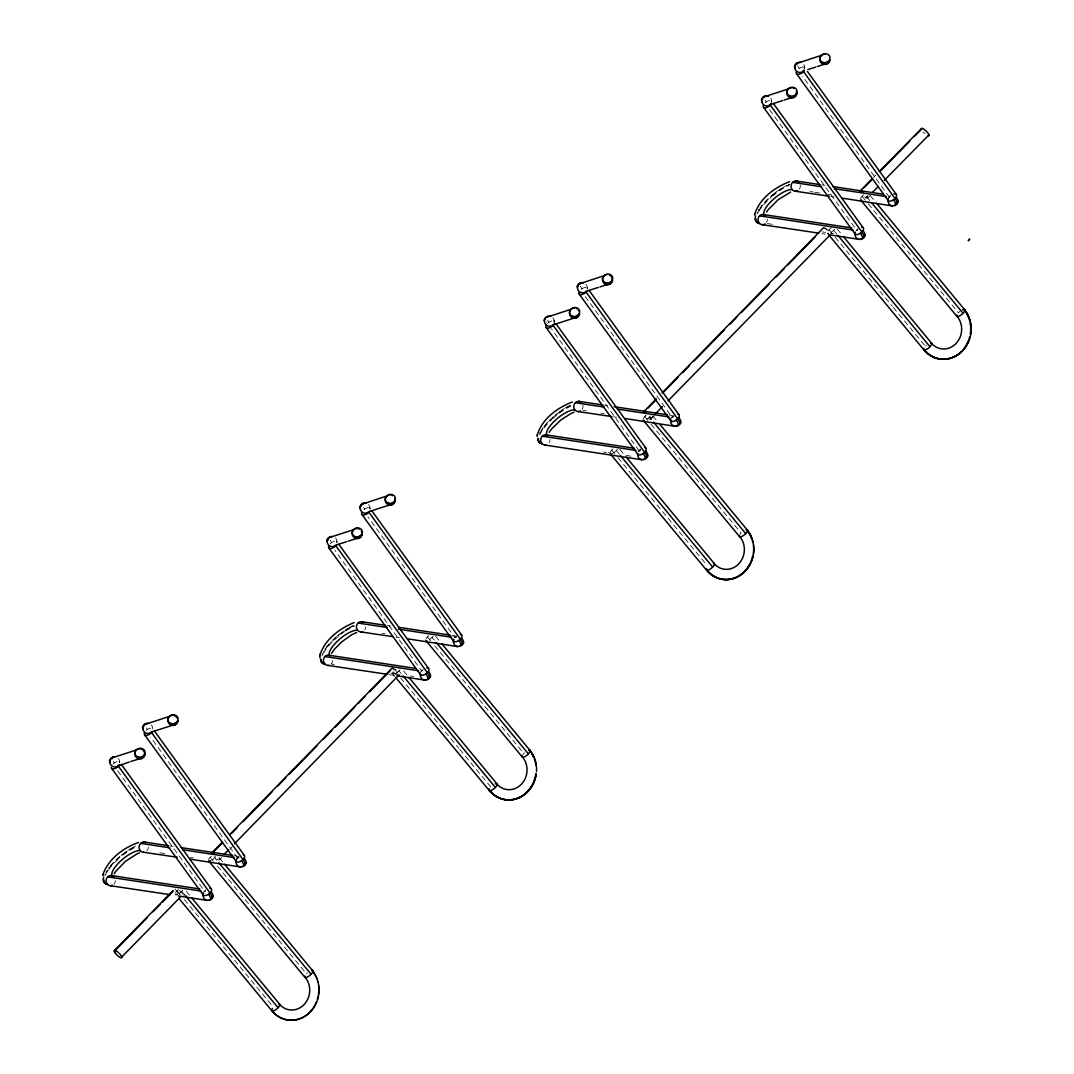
<?xml version="1.0" encoding="UTF-8"?>
<svg xmlns="http://www.w3.org/2000/svg" width="1074" height="1074" viewBox="0 0 1074 1074"><rect width="100%" height="100%" fill="white"/><g stroke="black" fill="none" stroke-linecap="round" stroke-linejoin="round"><path stroke-width="0.75" stroke-dasharray="5 3.75" d="M336.793 542.464L336.618 541.041L337.088 541.82M369.818 508.969L369.577 507.384L370.127 508.324M554.103 322.119L553.862 320.535L554.399 321.475M587.129 288.624L587.438 287.993M804.439 68.293L804.198 66.709L804.748 67.649M422.955 670.418A5.142 4.645 -81.4 0 0 421.894 671.237L334.954 550.412M889.447 197.321L802.614 76.241M771.374 102.137L771.239 100.352L771.709 101.144M236.924 859.227L238.925 857.2M639.097 451.147L640.507 450.019M672.136 417.652L673.854 416.376M856.408 230.803L857.817 229.675M219.445 859.885L221.781 857.482M229.957 849.104L232.293 846.715M650.898 418.417L653.193 416.054M650.831 419.209L654.334 415.625M873.404 177.492L875.753 175.102M867.631 198.005L869.98 195.602M205.282 891.071L204.973 891.313A5.142 4.645 -81.4 0 1 205.268 891.004M456.544 636.721L455.027 637.741L367.993 516.916M639.205 450.905L551.311 328.751M237.609 858.086L150.682 737.261M830.846 196.475L834.068 196.945M613.536 416.806L616.758 417.289M396.225 637.151L399.447 637.634M821.811 184.889L825.047 185.386M810.078 191.548L813.313 192.045M814.924 192.286L821.395 193.266M827.853 194.246L831.088 194.73M767.346 223.567L772.193 224.305M822.295 231.903L825.53 232.387M830.377 233.125L833.599 233.622M604.501 405.234L607.723 405.717M669.142 415.034L672.364 415.517M583.075 410.416L586.297 410.912M600.849 413.114L604.071 413.611M603.36 451.993L606.595 452.49M608.206 452.731L613.066 453.47M625.994 455.43L632.452 456.41M387.19 625.565L390.412 626.061M451.832 635.378L455.054 635.862M381.914 633.204L385.15 633.7M331.101 664L334.336 664.497M390.896 673.076L395.742 673.801M410.295 676.016L413.53 676.499M169.867 845.909L173.102 846.406M234.508 855.709L237.743 856.206M159.757 852.81L166.215 853.79M190.46 857.468L193.696 857.965M183.278 894.884L186.514 895.367M822.053 233.635L825.302 234.145M389.057 674.566L393.916 675.331M870.235 195.629L875.498 201.979M866.664 196.757L869.779 200.516M862.073 196.287L867.255 202.543M868.289 203.805L958.451 312.776A5.142 1.732 -39.6 0 1 959.995 311.393M837.196 229.111L842.472 235.475M833.625 230.239L836.74 233.998M829.034 229.769L834.216 236.038M835.25 237.287L892.252 306.184M893.286 307.433L925.412 346.271M652.925 415.96L657.14 421.048M649.354 417.088L651.421 419.598M644.762 416.618L649.945 422.887M650.978 424.136L741.141 533.12A5.142 1.732 -39.6 0 0 740.107 534.342M619.886 449.456L624.101 454.544M616.315 450.583L619.429 454.342M611.724 450.113L616.906 456.383M617.939 457.631L707.068 565.354M435.614 636.305L439.83 641.393M432.043 637.432L434.111 639.943M427.452 636.963L430.553 640.722M434.702 645.729L523.83 753.451M403.636 671.062L406.791 674.875M399.004 670.928L401.085 673.425M399.595 676.714L394.413 670.458A5.142 1.732 -39.6 0 1 395.715 669.263M400.629 677.962L458.665 748.122M459.699 749.37L490.791 786.947M392.95 674.123L395.084 676.701M219.351 857.911L222.519 861.724M214.733 857.777L216.8 860.274M210.128 857.307L213.243 861.066M217.391 866.074L306.52 973.796M186.326 891.407L189.48 895.219M181.694 891.259L184.809 895.018M177.103 890.789L180.204 894.548M184.352 899.556L273.481 1007.291M769.575 109.736L856.434 229.89A5.142 2.604 -35.9 0 1 857.79 228.749M585.303 296.585L672.243 417.41A5.142 4.632 -81.4 0 1 674.11 416.229M117.643 770.756L204.758 891.42M119.778 762.164L119.227 761.211L119.483 762.446M856.569 230.091L856.515 230.561A5.142 4.632 -81.4 0 1 858.086 229.5M586.954 287.201L587.062 287.523M867.47 196.421A5.142 1.396 44.5 0 1 866.879 197.992A5.142 1.396 44.5 0 1 862.784 195.052M924.915 133.74A5.142 1.396 44.5 0 1 923.049 131.834M650.213 417.074A5.142 1.41 44.3 0 1 650.025 419.29A5.142 1.41 44.3 0 1 645.367 415.786M396.897 675.09A5.142 1.41 44.3 0 1 393.581 672.23M393.863 669.035A5.142 1.41 44.3 0 1 398.454 673.519M218.841 857.75A5.142 1.41 44.3 0 1 218.653 859.952A5.142 1.41 44.3 0 1 213.981 856.461M179.734 894.266A5.142 1.41 44.4 0 1 178.74 893.447M177.774 892.521A5.142 1.41 44.4 0 1 175.29 888.99M179.331 890.158A5.142 1.41 44.4 0 1 182.473 893.877M756.995 213.578A29.575 9.961 -39.6 0 1 757.761 212.088M758.687 210.544A29.575 9.961 -39.6 0 1 759.197 209.739M759.748 208.933A29.575 9.961 -39.6 0 1 789.712 184.513M757.707 213.216A29.548 9.961 -39.6 0 1 758.11 212.464M758.553 211.699A29.548 9.961 -39.6 0 1 768.997 199.214M769.897 198.381A29.548 9.961 -39.6 0 1 771.736 196.743M772.676 195.951A29.548 9.961 -39.6 0 1 789.121 185.305M767.279 219.042A5.142 4.632 -81.4 0 1 766.541 222.251M800.251 184.997A5.142 4.632 -81.4 0 1 799.298 189.212M758.378 210.142A29.548 9.961 -39.6 0 1 758.888 209.349M760.03 207.725A29.548 9.961 -39.6 0 1 760.647 206.893M761.291 206.06A29.548 9.961 -39.6 0 1 761.963 205.215M764.178 202.664A29.548 9.961 -39.6 0 1 773.951 193.602M774.918 192.837A29.548 9.961 -39.6 0 1 777.871 190.675M778.865 189.991A29.548 9.961 -39.6 0 1 781.832 188.071M782.812 187.48A29.548 9.961 -39.6 0 1 784.745 186.379M785.698 185.869A29.548 9.961 -39.6 0 1 786.638 185.399M788.477 184.527A29.548 9.961 -39.6 0 1 789.377 184.137M925.694 345.989A5.142 1.732 -39.6 0 1 926.513 345.237M834.659 229.017A5.142 1.732 -39.6 0 1 829.531 233.192M828.014 230.991A5.142 1.732 -39.6 0 1 831.773 227.554M867.698 195.535A5.142 1.732 -39.6 0 1 865.362 197.952M860.408 198.609A5.142 1.732 -39.6 0 1 864.798 194.072M765.144 102.795A5.142 2.604 -35.9 0 1 771.964 101.694M770.729 98.096A5.142 4.9 72.2 0 1 771.414 102.312M766.299 101.896A11.21 3.047 44.6 0 1 765.252 100.312M888.453 197.67A5.142 2.604 -35.9 0 1 890.829 195.267M798.935 68.696A5.142 2.604 -35.9 0 1 805.044 68.535M889.245 197.415A5.142 4.645 -81.4 0 1 890.239 196.488M803.768 64.615A5.142 4.9 72.2 0 1 804.453 68.83M799.324 68.4A11.21 3.047 44.6 0 1 797.7 65.742M671.129 418.014A5.142 2.604 -35.9 0 1 673.519 415.598M581.235 289.336A5.142 2.604 -35.9 0 1 587.693 288.544M585.854 284.18A5.142 4.9 72.2 0 1 587.142 289.161M582.014 288.745A11.21 3.047 44.6 0 1 580.376 286.073M582.94 405.328A5.142 4.632 -81.4 0 1 581.974 409.543M539.685 433.909A29.575 9.961 -39.6 0 1 540.45 432.433M540.893 431.654A29.575 9.961 -39.6 0 1 543.014 428.459M543.632 427.627A29.575 9.961 -39.6 0 1 557.93 413.557M558.91 412.819A29.575 9.961 -39.6 0 1 571.502 405.247M539.698 435.01A29.548 9.961 -39.6 0 1 551.687 419.558M552.586 418.726A29.548 9.961 -39.6 0 1 558.252 413.96M559.232 413.222A29.548 9.961 -39.6 0 1 571.811 405.65M549.969 439.387A5.142 4.632 -81.4 0 1 549.23 442.595M539.739 432.782A29.548 9.961 -39.6 0 1 540.155 432.03M541.068 430.486A29.548 9.961 -39.6 0 1 541.578 429.681M542.128 428.875A29.548 9.961 -39.6 0 1 542.719 428.056M543.981 426.391A29.548 9.961 -39.6 0 1 544.652 425.559M545.364 424.713A29.548 9.961 -39.6 0 1 548.465 421.303M549.311 420.458A29.548 9.961 -39.6 0 1 551.043 418.779M551.942 417.947A29.548 9.961 -39.6 0 1 553.781 416.309M554.721 415.504A29.548 9.961 -39.6 0 1 557.607 413.181M558.587 412.443A29.548 9.961 -39.6 0 1 560.561 411.006M561.554 410.322A29.548 9.961 -39.6 0 1 564.521 408.415M565.501 407.825A29.548 9.961 -39.6 0 1 570.254 405.287M617.349 449.362A5.142 1.732 -39.6 0 1 612.207 453.523M610.072 452.436A5.142 1.732 -39.6 0 1 613.026 448.919M650.388 415.866A5.142 1.732 -39.6 0 1 645.246 420.041M643.098 418.954A5.142 1.732 -39.6 0 1 646.065 415.423M547.498 323.475A5.142 2.604 -35.9 0 1 552.143 320.898A5.142 2.604 -35.9 0 1 554.694 322.361M638.104 451.51A5.142 2.604 -35.9 0 1 640.48 449.093M638.896 451.241A5.142 4.645 -81.4 0 1 640.775 449.845M546.653 322.227A11.572 3.141 44.6 0 1 546.411 321.838M552.828 317.676A5.142 4.9 72.2 0 1 554.103 322.656M548.989 322.24A11.21 3.047 44.6 0 1 547.713 320.28M322.039 654.965A29.575 9.961 -39.6 0 1 322.737 653.516M323.583 651.999A29.575 9.961 -39.6 0 1 324.066 651.22M325.127 649.609A29.575 9.961 -39.6 0 1 325.704 648.79M326.321 647.971A29.575 9.961 -39.6 0 1 348.513 628.532M349.48 627.968A29.575 9.961 -39.6 0 1 354.192 625.578M322.388 655.355A29.548 9.961 -39.6 0 1 323.073 653.905M323.489 653.153A29.548 9.961 -39.6 0 1 344.888 631.445M345.882 630.787A29.548 9.961 -39.6 0 1 354.501 625.994M332.658 660.416A5.142 4.632 -81.4 0 1 331.289 663.813M365.697 626.773A5.142 4.632 -81.4 0 1 364.663 629.888M324.818 649.22A29.548 9.961 -39.6 0 1 325.395 648.401M326.013 647.568A29.548 9.961 -39.6 0 1 329.557 643.339M330.336 642.494A29.548 9.961 -39.6 0 1 331.154 641.648M332.846 639.956A29.548 9.961 -39.6 0 1 333.732 639.111M334.632 638.278A29.548 9.961 -39.6 0 1 336.471 636.64M337.411 635.848A29.548 9.961 -39.6 0 1 340.297 633.526M341.277 632.774A29.548 9.961 -39.6 0 1 344.244 630.666M345.237 630.008A29.548 9.961 -39.6 0 1 348.191 628.156M349.157 627.592A29.548 9.961 -39.6 0 1 352.943 625.632M522.796 754.673A5.142 1.732 -39.6 0 1 524.515 752.78M400.038 669.706A5.142 1.732 -39.6 0 1 394.292 674.083A5.142 1.732 -39.6 0 1 393.379 671.68M433.064 636.211A5.142 1.732 -39.6 0 1 427.935 640.373M425.787 639.285A5.142 1.732 -39.6 0 1 428.754 635.768M330.188 543.806A5.142 2.604 -35.9 0 1 334.605 541.283A5.142 2.604 -35.9 0 1 337.343 542.37M420.793 671.841A5.142 2.604 -35.9 0 1 423.169 669.438M335.504 538.007A5.142 4.9 72.2 0 1 336.793 543.001M331.678 542.571A11.21 3.047 44.6 0 1 330.215 540.262M454.248 637.741A5.142 2.604 -35.8 0 1 456.195 635.942M363.925 509.667A5.142 2.604 -35.9 0 1 370.382 508.875M454.933 637.755A5.142 4.632 -81.4 0 1 456.49 636.694M368.543 504.525A5.142 4.9 72.2 0 1 369.966 508.673M364.704 509.089A11.21 3.047 44.6 0 1 363.656 507.505M236.28 859.093A5.142 2.604 -35.8 0 1 238.884 856.273M146.252 730.333A5.142 2.604 -35.9 0 1 153.058 729.192M236.522 859.724A5.142 4.632 -81.4 0 1 239.18 857.025M151.233 724.856A5.142 4.9 72.2 0 1 152.656 729.004M147.393 729.421A11.21 3.047 44.6 0 1 146.346 727.836M148.387 847.118A5.142 4.632 -81.4 0 1 146.641 851.038M104.728 875.31A29.575 9.961 -39.6 0 1 105.427 873.86M106.272 872.343A29.575 9.961 -39.6 0 1 106.742 871.551M107.266 870.759A29.575 9.961 -39.6 0 1 107.816 869.953M109.011 868.302A29.575 9.961 -39.6 0 1 109.655 867.47M110.34 866.624A29.575 9.961 -39.6 0 1 136.881 845.923M105.4 874.974A29.548 9.961 -39.6 0 1 105.762 874.236M106.165 873.484A29.548 9.961 -39.6 0 1 108.152 870.343M108.743 869.524A29.548 9.961 -39.6 0 1 120.744 856.958M122.664 855.401A29.548 9.961 -39.6 0 1 137.19 846.325M115.348 880.761A5.142 4.632 -81.4 0 1 113.79 884.345M105.964 871.94A29.548 9.961 -39.6 0 1 106.447 871.162M108.702 867.913A29.548 9.961 -39.6 0 1 109.36 867.08M110.031 866.235A29.548 9.961 -39.6 0 1 120.1 856.179M121.053 855.401A29.548 9.961 -39.6 0 1 122.986 853.857M123.966 853.118A29.548 9.961 -39.6 0 1 126.933 851.011M127.927 850.339A29.548 9.961 -39.6 0 1 130.867 848.5M131.847 847.936A29.548 9.961 -39.6 0 1 133.767 846.889M134.706 846.419A29.548 9.961 -39.6 0 1 135.633 845.963M306.426 973.876A5.142 1.732 -39.6 0 1 307.204 973.125M182.728 890.037A5.142 1.732 -39.6 0 1 178.969 893.474M175.438 893.112A5.142 1.732 -39.6 0 1 178.405 889.594M215.753 856.555A5.142 1.732 -39.6 0 1 211.994 859.992M208.477 859.63A5.142 1.732 -39.6 0 1 211.444 856.112M112.864 764.151A5.142 2.604 -35.9 0 1 120.02 762.674M203.912 891.581A5.142 2.604 -35.8 0 1 205.859 889.769M118.194 758.351A5.142 4.9 72.2 0 1 119.63 762.5M114.354 762.916A11.21 3.047 44.6 0 1 113.307 761.332"/><path stroke-width="1.5" d="M537.175 436.541L537.336 434.675M320.025 655.006L319.904 657.798M803.177 71.085L894.991 198.515A11.572 3.101 44.7 0 1 896.293 204.57M102.755 875.122C107.937 859.307 123.188 847.775 138.519 842.459M102.715 875.35L102.862 874.491M320.065 654.791C324.979 639.392 339.653 628.465 354.165 622.571M319.918 655.664L320.173 654.147M537.228 435.332C541.672 419.169 557.245 407.744 572.321 401.985M789.632 181.64C774.555 187.4 758.982 198.838 754.539 214.988L754.646 214.33M136.291 750.001L111.226 758.163A11.572 3.141 44.6 0 0 110.622 759.828M353.601 529.67L328.55 537.819A11.572 3.141 44.6 0 0 328.08 540.074M570.912 309.325L545.861 317.488A11.572 3.141 44.6 0 0 545.176 318.428M788.222 88.981L763.171 97.143A11.572 3.141 44.6 0 0 762.715 99.385M114.193 873.753L115.039 872.37M331.504 653.408L333.907 649.877M549.217 432.392L550.143 430.983M766.527 212.048L767.467 210.638M115.522 871.658L125.282 861.442L137.15 853.803M550.667 430.258L551.217 429.533M767.977 209.927L778.1 199.724L790.625 192.139M334.484 649.139L341.733 641.836L351.171 635.123M551.794 428.794L560.789 420.055L570.965 413.49M212.088 852.689L222.587 841.935M229.567 834.766L391.701 668.471A5.142 1.41 44.3 0 1 393.863 669.035M222.385 842.848L212.021 853.481A5.142 1.41 44.3 0 1 214.25 853.266M231.595 833.411L237.354 827.504M243.113 821.597L271.897 792.075M277.642 786.168L285.711 777.898M289.161 774.354L316.79 746.014M323.704 738.925L331.759 730.669M335.209 727.125L354.782 707.041M358.246 703.497L365.147 696.422M369.751 691.696L390.48 670.431M224.117 854.367L228.735 849.641M234.481 843.734L399.125 674.861M114.462 950.49L173.102 890.534M114.3 951.349L147.151 917.773M153.005 911.772L160.053 904.577M162.389 902.187L172.954 891.393M656.308 398.87L643.474 412.013A5.142 1.41 44.3 0 1 645.635 412.591M662.148 392.896L823.288 227.943A5.142 1.41 44.3 0 1 827.114 229.769M648.011 408.08L656.08 399.823M663.007 392.748L677.989 377.404M682.594 372.678L689.508 365.603M694.126 360.891L724.091 330.201M729.85 324.308L736.777 317.233M741.382 312.507L769.051 284.194M775.965 277.105L784.033 268.849M787.484 265.305L815.153 236.992M121.792 956.974L180.432 897.018M655.502 413.705L662.416 406.616M668.189 400.723L829.558 235.528M860.462 190.662L872.222 178.687M879.284 171.504L921.613 128.424M863.845 187.923L872.075 179.533M880.304 171.155L909.705 141.244M914.417 136.452L921.465 129.269A5.142 1.396 44.5 0 1 925.976 130.894A5.142 1.396 44.5 0 1 928.339 135.821M872.491 192.367L878.371 186.379M884.251 180.392L928.929 134.908M968.332 240.495L969.607 239.274M968.453 240.764L969.567 239.126M352.003 634.667L353.655 633.835M571.771 413.128L574.066 412.215M354.46 633.459L356.743 632.546M137.928 853.468L139.432 852.89M807.863 69.582L815.676 67.071M817.233 66.561L828.161 63.044A11.572 3.141 44.6 0 0 828.698 61.043M782.637 100.553L770.152 104.581A5.142 4.9 72.1 0 1 763.654 104.836A5.142 4.9 72.1 0 1 762.406 98.164A5.142 4.9 72.1 0 1 768.568 96.19M784.195 100.057L795.136 96.539A11.572 3.141 44.6 0 0 795.659 94.539M587.424 290.92L598.366 287.402M599.923 286.906L610.851 283.388A11.572 3.141 44.6 0 0 611.388 281.388M554.399 324.415L576.255 317.38M370.114 511.264L393.54 503.719A11.572 3.141 44.6 0 0 394.077 501.719M337.088 544.746L346.459 541.739M348.016 541.229L360.502 537.215A11.572 3.141 44.6 0 0 361.039 535.214M152.803 731.595L174.673 724.561M129.135 762.07L118.18 765.883L210.021 893.031M130.706 761.573L143.191 757.559A11.572 3.141 44.6 0 0 143.728 755.559M971.164 328.469A29.548 26.649 -81.4 0 0 964.439 309.54L963.969 309.473A29.548 26.649 -81.4 0 1 967.755 315.434M943.818 359.199A29.548 26.649 -81.4 0 1 924.029 349.976L924.486 350.043A29.548 26.649 -81.4 0 0 950.383 358.34A29.548 26.649 -81.4 0 0 970.144 337.048M753.196 542.719A29.548 26.649 -81.4 0 0 747.128 529.885L746.658 529.818A29.548 26.649 -81.4 0 1 747.383 530.731M748.511 566.307A29.548 26.649 -81.4 0 1 706.719 570.307L707.175 570.388A29.548 26.649 -81.4 0 0 733.609 578.51A29.548 26.649 -81.4 0 0 753.116 556.184M534.087 757.277A29.548 26.649 -81.4 0 0 529.818 750.216L529.348 750.149A29.548 26.649 -81.4 0 1 530.771 752.015M523.051 795.257A29.548 26.649 -81.4 0 1 489.395 790.652L489.865 790.719A29.548 26.649 -81.4 0 0 517.386 798.492A29.548 26.649 -81.4 0 0 536.235 774.086M312.494 970.56L312.037 970.493A29.548 26.649 -81.4 0 1 314.722 974.346M299.606 1018.756A29.548 26.649 -81.4 0 1 272.084 1010.996L272.554 1011.064M795.404 191.239L829.235 196.233M762.365 224.721L818.818 233.139M578.094 411.57L611.925 416.578M545.055 445.066L642.024 459.766M360.783 631.915L393.003 636.681M327.745 665.397L387.432 674.324M143.46 852.259L177.304 857.253M110.434 885.741L170.122 894.655M795.955 180.969L820.187 184.647M833.115 186.608L883.217 194.206M792.585 182.365L821.677 186.782M834.605 188.742L886.319 196.582M762.916 214.464L851.803 227.943M759.56 215.861L853.28 230.078M578.644 401.314L602.876 404.992M614.194 406.697L667.518 414.792M575.275 402.71L604.367 407.127M617.295 409.087L669.008 416.927M545.605 434.795L634.492 448.274M542.249 436.205L635.969 450.409M361.334 621.645L385.566 625.323M398.494 627.283L450.207 635.123M357.964 623.054L387.056 627.458M398.36 629.176L451.698 637.258M328.295 655.14L415.557 668.377M324.925 656.536L418.659 670.753M144.01 841.989L168.256 845.668M181.184 847.628L232.897 855.468M140.654 843.385L169.746 847.802M182.674 849.762L234.387 857.602M110.984 875.485L199.871 888.963M107.615 876.881L201.348 891.098M842.123 198.14L892.36 205.94M830.162 234.897L859.334 239.421M624.813 418.484L675.049 426.271M407.502 638.815L457.739 646.615M397.152 675.828L424.7 680.111M190.192 859.16L240.428 866.96M178.23 895.917L207.389 900.442M755.626 215.901A29.548 9.961 -39.6 0 0 758.862 222.707L759.506 223.486A29.548 9.961 -39.6 0 1 755.854 219.566M537.886 438.608A29.548 9.961 -39.6 0 0 541.551 443.052L542.195 443.831A29.548 9.961 -39.6 0 1 538.665 440.864M320.884 659.866A29.575 9.961 -39.6 0 0 324.536 663.799L324.885 664.162A29.548 9.961 -39.6 0 1 321.22 659.718M103.681 876.921A29.548 9.961 -39.6 0 0 106.93 883.727L107.575 884.506A29.548 9.961 -39.6 0 1 103.95 881.083M876.559 203.255L964.506 309.58M871.846 203.013L963.042 313.246M956.988 316.454L860.61 199.952A5.142 1.732 -39.6 0 0 861.402 200.032M843.52 236.75L931.48 343.062M837.774 235.26L930.003 346.741M828.631 234.736L923.949 349.936M660.295 424.861L747.195 529.912M653.502 422.109L745.732 533.59M739.677 536.785L643.299 420.296A5.142 1.732 -39.6 0 0 644.091 420.377M626.209 457.081L714.156 563.407M620.463 455.591L712.693 567.072M706.638 570.281L610.26 453.792A5.142 1.732 -39.6 0 0 611.052 453.872M441.938 643.93L529.885 750.256M436.192 642.44L528.421 753.921M522.367 757.13L425.975 640.641A5.142 1.732 -39.6 0 0 426.781 640.722M408.899 677.426L496.846 783.738M403.153 675.935L495.382 787.417M396.145 677.989L489.328 790.625M224.627 864.275L312.574 970.587M218.868 862.784L311.111 974.266M305.043 977.474L208.665 860.972A5.142 1.732 -39.6 0 0 210.625 860.717M279.535 1004.083L191.588 897.77M185.842 896.266L278.072 1007.761M178.834 898.334L272.017 1010.956M324.536 663.799L324.241 663.383A29.548 9.961 -39.6 0 1 320.616 659.96M807.42 71.421L896.132 194.166M888.332 200.744L796.693 73.985M773.414 103.574L863.107 227.661M855.293 234.239L763.668 107.467M589.129 290.423L678.822 414.51M671.008 421.089L579.383 294.316M556.104 323.918L645.783 448.006M637.983 454.584L546.357 327.812M371.819 510.768L461.511 634.855M453.698 641.433L362.072 514.661M338.793 544.25L428.472 668.337M420.672 674.915L329.033 548.156M154.508 731.099L244.201 855.186M236.387 861.764L144.762 735.005M121.469 764.594L211.162 888.681M203.362 895.26L111.723 768.487M861.952 232.011L770.071 104.728M644.642 452.342L552.828 324.912A5.142 4.9 72.1 0 1 546.491 325.288A5.142 4.9 72.1 0 1 544.907 318.844A5.142 4.9 72.1 0 1 550.72 316.32M427.331 672.686L335.518 545.256A5.142 4.9 72.1 0 1 327.436 543.243A5.142 4.9 72.1 0 1 332.296 536.436M585.827 291.712L677.681 418.86A11.572 3.101 44.7 0 1 678.419 424.888A5.142 4.632 -81.3 0 1 670.78 420.27M821.248 55.392L796.196 63.648A11.572 3.141 44.6 0 0 795.539 65.058M603.937 275.736L578.886 283.992A11.572 3.141 44.6 0 0 578.336 285.939M386.627 496.067L361.576 504.337A11.572 3.141 44.6 0 0 361.025 506.284M169.303 716.412L144.265 724.668A11.572 3.141 44.6 0 0 143.715 726.615M860.314 191.508A5.142 1.396 44.5 0 1 863.348 191.87M759.17 223.123A29.575 9.961 -39.6 0 1 755.546 218.116M765.118 223.848A5.142 4.632 -81.4 0 1 759.049 222.976A5.142 4.632 -81.4 0 1 759.251 216.196A5.142 4.632 -81.4 0 1 765.373 215.35M764.46 215.324A19.292 6.498 -39.6 0 1 772.649 199.912A19.292 6.498 -39.6 0 1 792.196 189.628M797.727 190.635A5.142 4.632 -81.4 0 1 791.793 189.051A5.142 4.632 -81.4 0 1 792.652 182.298A5.142 4.632 -81.4 0 1 798.814 182.204M964.224 309.487A29.575 26.675 -81.4 0 1 970.037 321.139M970.305 322.334A29.575 26.675 -81.4 0 1 970.963 328.429M970.963 329.678A29.575 26.675 -81.4 0 1 970.453 334.591M969.929 337.021A29.575 26.675 -81.4 0 1 963.203 349.896M962.398 350.782A29.575 26.675 -81.4 0 1 924.231 350.03M968.251 316.535A29.548 26.649 -81.4 0 1 969.097 318.79M969.46 319.945A29.548 26.649 -81.4 0 1 969.782 321.113M970.278 323.502A29.548 26.649 -81.4 0 1 970.708 328.402M970.708 329.637A29.548 26.649 -81.4 0 1 970.399 333.329M969.674 336.968A29.548 26.649 -81.4 0 1 969.352 338.162M968.547 340.498A29.548 26.649 -81.4 0 1 963.727 348.929M961.311 351.587A29.548 26.649 -81.4 0 1 960.451 352.393M959.552 353.158A29.548 26.649 -81.4 0 1 957.686 354.581M956.706 355.226A29.548 26.649 -81.4 0 1 944.932 359.146M962.559 309.836A5.142 1.732 -39.6 0 1 964.533 311.285A5.142 1.732 -39.6 0 1 959.324 316.011A5.142 1.732 -39.6 0 1 956.813 315.031M930.634 342.982A5.142 1.732 -39.6 0 1 930.957 345.627A5.142 1.732 -39.6 0 1 925.613 349.802A5.142 1.732 -39.6 0 1 923.935 348.218M957.27 316.535A19.292 17.399 -81.4 0 1 955.806 343.747A19.292 17.399 -81.4 0 1 931.185 342.982M971.164 329.705A29.548 26.649 -81.4 0 1 970.426 335.84M828.376 233.528A5.142 1.732 -39.6 0 1 827.571 233.447M771.588 103.56A5.142 2.604 -35.9 0 1 766.165 107.709A5.142 2.604 -35.9 0 1 763.211 105.641M861.764 227.272A5.142 2.604 -35.9 0 1 863.134 230.467A5.142 2.604 -35.9 0 1 857.71 234.494A5.142 2.604 -35.9 0 1 854.85 232.414M861.885 231.984A11.572 3.101 44.7 0 1 862.704 238.039A5.142 4.645 -81.4 0 1 861.979 238.629M796.693 93.022A11.21 3.047 44.6 0 1 796.411 94.848M796.156 94.982A5.142 4.9 72.4 0 1 790.316 97.707A5.142 4.9 72.4 0 1 786.759 91.975A5.142 4.9 72.4 0 1 791.659 87.692M792.921 87.92A5.142 4.9 72.4 0 1 794.196 88.511M796.331 91.397A5.142 4.9 72.4 0 1 796.344 94.485M794.102 95.64A11.21 3.047 44.6 0 1 793.592 97.573M863.053 230.628A11.21 3.047 44.6 0 1 863.952 236.468M863.55 236.884A5.142 4.645 -81.4 0 1 863.013 237.676M861.59 238.871A5.142 4.645 -81.4 0 1 855.428 232.199M860.475 233.246A11.21 3.047 44.6 0 1 861.173 239.072M770.85 103.668A5.142 4.9 72.1 0 1 770.528 104.151M762.043 101.829A11.21 3.034 44.5 0 1 762.137 98.727M764.057 97.237A11.21 3.047 44.6 0 1 764.715 96.096M804.386 70.481A5.142 2.604 -35.9 0 1 798.788 74.307A5.142 2.604 -35.9 0 1 796.344 71.851M893.863 193.884A5.142 2.604 -35.9 0 1 896.441 196.408A5.142 2.604 -35.9 0 1 891.084 200.919A5.142 2.604 -35.9 0 1 887.876 198.918M829.719 59.54A11.21 3.047 44.6 0 1 829.209 61.473M829.504 60.493A5.142 4.9 72.4 0 1 824.443 64.44A5.142 4.9 72.4 0 1 819.771 59.728A5.142 4.9 72.4 0 1 823.409 54.344M823.839 54.264A5.142 4.9 72.4 0 1 824.845 54.21M827.141 62.158A11.21 3.047 44.6 0 1 826.618 64.091M896.092 197.133A11.21 3.047 44.6 0 1 897.34 202.986M896.575 203.389A5.142 4.645 -81.4 0 1 896.334 203.805M895.729 204.53A5.142 4.645 -81.4 0 1 888.332 199.026M893.501 199.751A11.21 3.047 44.6 0 1 894.212 205.577M803.956 70.038A5.142 4.9 72.1 0 1 797.62 71.958A5.142 4.9 72.1 0 1 795.055 65.487A5.142 4.9 72.1 0 1 800.949 62.453M795.257 68.682A11.21 3.034 44.5 0 1 795.176 65.232M797.109 63.97A11.21 3.047 44.6 0 1 797.74 62.614M587.303 290.41A5.142 2.604 -35.9 0 1 587.062 290.839M586.431 291.685A5.142 2.604 -35.9 0 1 581.182 294.692A5.142 2.604 -35.9 0 1 578.94 292.49M677.869 414.148A5.142 2.604 -35.9 0 1 678.58 417.759A5.142 2.604 -35.9 0 1 672.901 421.451A5.142 2.604 -35.9 0 1 670.74 418.753M612.408 279.871A11.21 3.047 44.6 0 1 611.898 281.804M612.287 279.79A5.142 4.9 72.4 0 1 607.656 284.785A5.142 4.9 72.4 0 1 602.474 280.113A5.142 4.9 72.4 0 1 606.528 274.595M609.468 275.105A5.142 4.9 72.4 0 1 609.911 275.36M610.717 276.018A5.142 4.9 72.4 0 1 611.066 276.407M611.63 277.24A5.142 4.9 72.4 0 1 612.18 278.757M609.831 282.489A11.21 3.047 44.6 0 1 609.307 284.422M678.781 417.477A11.21 3.047 44.6 0 1 680.325 423.277M676.19 420.095A11.21 3.047 44.6 0 1 676.902 425.922M585.867 291.43A5.142 4.9 72.1 0 1 579.53 291.806A5.142 4.9 72.1 0 1 577.946 285.348A5.142 4.9 72.1 0 1 583.759 282.838M577.221 287.161A11.21 3.034 44.5 0 1 577.852 285.577M579.772 284.086A11.21 3.047 44.6 0 1 580.43 282.945M580.416 410.98A5.142 4.632 -81.4 0 1 573.717 406.428A5.142 4.632 -81.4 0 1 580.685 401.918M547.136 435.655A19.292 6.498 -39.6 0 1 555.325 420.256A19.292 6.498 -39.6 0 1 574.885 409.973M541.86 443.455A29.575 9.961 -39.6 0 1 538.235 438.461M545.928 444.998A5.142 4.632 -81.4 0 1 540.826 438.81A5.142 4.632 -81.4 0 1 548.062 435.682M538.571 440.394A29.548 9.961 -39.6 0 1 538.584 438.836M746.913 529.831A29.575 26.675 -81.4 0 1 747.638 530.744M748.323 531.697A29.575 26.675 -81.4 0 1 752.042 539.148M752.404 540.303A29.575 26.675 -81.4 0 1 752.995 542.679M753.398 545.095A29.575 26.675 -81.4 0 1 753.344 553.714M752.901 556.144A29.575 26.675 -81.4 0 1 749.397 565.313M748.766 566.36A29.575 26.675 -81.4 0 1 706.92 570.361M748.081 531.67A29.548 26.649 -81.4 0 1 749.907 534.718M750.444 535.778A29.548 26.649 -81.4 0 1 750.941 536.866M751.384 537.993A29.548 26.649 -81.4 0 1 751.787 539.121M752.471 541.457A29.548 26.649 -81.4 0 1 752.74 542.639M752.646 556.104A29.548 26.649 -81.4 0 1 752.364 557.312M752.042 558.507A29.548 26.649 -81.4 0 1 751.236 560.843M750.78 561.984A29.548 26.649 -81.4 0 1 750.27 563.098M749.733 564.199A29.548 26.649 -81.4 0 1 749.142 565.26M746.041 529.898A5.142 1.732 -39.6 0 1 746.927 532.127A5.142 1.732 -39.6 0 1 741.718 536.49A5.142 1.732 -39.6 0 1 739.503 535.376M713.364 563.326A5.142 1.732 -39.6 0 1 713.619 565.998A5.142 1.732 -39.6 0 1 708.29 570.146A5.142 1.732 -39.6 0 1 706.625 568.549M739.959 536.879A19.292 17.399 -81.4 0 1 738.496 564.092A19.292 17.399 -81.4 0 1 713.874 563.313M753.424 543.914A29.548 26.649 -81.4 0 1 753.357 554.963M554.278 323.905A5.142 2.604 -35.9 0 1 548.438 328.134A5.142 2.604 -35.9 0 1 546.169 325.274M644.83 447.63A5.142 2.604 -35.9 0 1 643.93 453A5.142 2.604 -35.9 0 1 637.473 453.725M644.575 452.315A11.572 3.101 44.7 0 1 645.393 458.37M578.349 314.87A11.572 3.141 44.6 0 1 577.812 316.87M579.383 313.366A11.21 3.047 44.6 0 1 578.859 315.3M579.154 314.32A5.142 4.9 72.4 0 1 573.664 318.213A5.142 4.9 72.4 0 1 569.421 312.668A5.142 4.9 72.4 0 1 574.335 308.037M576.443 308.587A5.142 4.9 72.4 0 1 576.886 308.856M578.349 310.319A5.142 4.9 72.4 0 1 578.618 310.762M576.792 315.984A11.21 3.047 44.6 0 1 576.282 317.917M645.743 450.959A11.21 3.047 44.6 0 1 647.152 456.799M646.454 456.786A5.142 4.645 -81.4 0 1 645.984 457.631M645.702 458.021A5.142 4.645 -81.4 0 1 637.741 453.765M643.165 453.577A11.21 3.047 44.6 0 1 643.863 459.404M544.196 320.656A11.21 3.034 44.5 0 1 544.827 319.072M546.747 317.354A11.21 3.047 44.6 0 1 547.391 316.441M328.617 665.343A5.142 4.632 -81.4 0 1 323.435 659.597A5.142 4.632 -81.4 0 1 330.054 655.583M329.557 655.677A19.292 6.498 -39.6 0 1 338.471 640.185A19.292 6.498 -39.6 0 1 357.575 630.304M362.582 631.579A5.142 4.632 -81.4 0 1 356.42 626.451A5.142 4.632 -81.4 0 1 363.374 622.262M320.576 659.463A29.548 9.961 -39.6 0 1 320.576 658.939M529.603 750.162A29.575 26.675 -81.4 0 1 531.67 753.022M532.274 754.029A29.575 26.675 -81.4 0 1 532.852 755.076M533.389 756.136A29.575 26.675 -81.4 0 1 533.872 757.237M534.328 758.351A29.575 26.675 -81.4 0 1 535.094 760.647M535.402 761.828A29.575 26.675 -81.4 0 1 536.087 765.426M536.033 774.045A29.575 26.675 -81.4 0 1 517.158 798.479A29.575 26.675 -81.4 0 1 489.61 790.706M532.033 754.015A29.548 26.649 -81.4 0 1 532.597 755.049M533.134 756.123A29.548 26.649 -81.4 0 1 533.63 757.21M534.476 759.466A29.548 26.649 -81.4 0 1 534.839 760.62M535.429 762.983A29.548 26.649 -81.4 0 1 535.832 765.4M535.778 774.018A29.548 26.649 -81.4 0 1 535.335 776.448M535.053 777.657A29.548 26.649 -81.4 0 1 534.355 780.019M533.926 781.174A29.548 26.649 -81.4 0 1 533.469 782.315M532.959 783.443A29.548 26.649 -81.4 0 1 532.422 784.53M531.831 785.604A29.548 26.649 -81.4 0 1 531.2 786.651M530.543 787.672A29.548 26.649 -81.4 0 1 524.931 793.834M528.73 750.243A5.142 1.732 -39.6 0 1 529.616 752.458A5.142 1.732 -39.6 0 1 524.407 756.834A5.142 1.732 -39.6 0 1 522.192 755.72M495.315 783.845A5.142 1.732 -39.6 0 1 496.658 785.819A5.142 1.732 -39.6 0 1 491.248 790.37A5.142 1.732 -39.6 0 1 489.314 788.893M522.649 757.21A19.292 17.399 -81.4 0 1 521.185 784.436A19.292 17.399 -81.4 0 1 496.564 783.658M534.53 758.392A29.548 26.649 -81.4 0 1 536.288 765.467M536.423 766.688A29.548 26.649 -81.4 0 1 536.49 771.615M336.726 544.652A5.142 2.604 -35.9 0 1 331.141 548.478A5.142 2.604 -35.9 0 1 328.684 546.022M426.794 667.961A5.142 2.604 -35.9 0 1 428.593 670.995A5.142 2.604 -35.9 0 1 423.075 675.184A5.142 2.604 -35.9 0 1 420.283 672.901M427.264 672.66A11.572 3.101 44.7 0 1 428.083 678.714A5.142 4.645 -81.4 0 0 428.392 678.352M362.059 533.697A11.21 3.047 44.6 0 1 361.549 535.644M361.911 533.107A5.142 4.9 72.4 0 1 356.501 538.571A5.142 4.9 72.4 0 1 352.339 531.778A5.142 4.9 72.4 0 1 359.495 529.146M361.294 531.08A5.142 4.9 72.4 0 1 361.777 532.328M359.481 536.315A11.21 3.047 44.6 0 1 358.971 538.262M428.432 671.304A11.21 3.047 44.6 0 1 430.11 677.063M429.681 677.157A11.21 3.047 44.6 0 1 429.332 677.157M427.358 679.305A5.142 4.645 -81.4 0 1 420.417 674.11M425.841 673.922A11.21 3.047 44.6 0 1 426.553 679.748M327.033 541.551A11.21 3.034 44.5 0 1 327.516 539.403M329.463 537.497A11.21 3.047 44.6 0 1 330.08 536.772M369.765 511.157A5.142 2.604 -35.9 0 1 364.341 514.956A5.142 2.604 -35.9 0 1 361.629 512.835M460.182 634.466A5.142 2.604 -35.9 0 1 461.511 637.728A5.142 2.604 -35.9 0 1 455.98 641.715A5.142 2.604 -35.9 0 1 453.309 639.419M461.108 645.232A11.572 3.101 44.7 0 0 460.303 639.164L368.557 511.761A5.142 4.9 72.1 0 1 362.22 512.137A5.142 4.9 72.1 0 1 360.636 505.693A5.142 4.9 72.1 0 1 366.449 503.169M395.098 500.216A11.21 3.047 44.6 0 1 394.588 502.149A5.142 4.9 72.4 0 1 386.184 503.062A5.142 4.9 72.4 0 1 389.218 494.939M391.339 495.101A5.142 4.9 72.4 0 1 392.601 495.705M394.735 498.578A5.142 4.9 72.4 0 1 394.749 501.679M392.52 502.833A11.21 3.047 44.6 0 1 391.997 504.767M461.458 637.808A11.21 3.047 44.6 0 1 462.37 643.662M462.491 642.749A5.142 4.645 -81.4 0 1 462.344 643.205M461.417 644.87A5.142 4.645 -81.4 0 1 453.832 639.379M458.88 640.426A11.21 3.047 44.6 0 1 459.591 646.253M360.3 508.687A11.21 3.034 44.5 0 1 360.542 505.921M362.475 504.659A11.21 3.047 44.6 0 1 363.119 503.29M152.454 731.501A5.142 2.604 -35.9 0 1 146.856 735.328A5.142 2.604 -35.9 0 1 144.413 732.871M243.194 854.823A5.142 2.604 -35.9 0 1 242.375 860.153A5.142 2.604 -35.9 0 1 235.891 860.918M243.798 865.563A11.572 3.101 44.7 0 0 242.979 859.509L151.246 732.106A5.142 4.9 72.1 0 1 143.057 729.81A5.142 4.9 72.1 0 1 148.574 723.366M176.767 722.064A11.572 3.141 44.6 0 1 176.23 724.064M177.787 720.547A11.21 3.047 44.6 0 1 177.264 722.493M177.64 721.003A5.142 4.9 72.4 0 1 171.048 725.111A5.142 4.9 72.4 0 1 168.672 717.338A5.142 4.9 72.4 0 1 176.445 717.083M176.754 717.499A5.142 4.9 72.4 0 1 177.022 717.956M175.21 723.164A11.21 3.047 44.6 0 1 174.686 725.111M244.147 858.153A11.21 3.047 44.6 0 1 245.409 864.006M244.885 863.926A5.142 4.632 -81.4 0 1 236.146 860.959M241.569 860.771A11.21 3.047 44.6 0 1 242.281 866.597M142.855 728.709A11.21 3.034 44.5 0 1 143.231 726.252M145.178 724.346A11.21 3.047 44.6 0 1 145.809 723.634M143.849 852.246A5.142 4.632 -81.4 0 1 139.231 846.003A5.142 4.632 -81.4 0 1 146.064 842.593M113.683 876.975A19.292 6.498 -39.6 0 1 113.24 876.814M112.246 876.022A19.292 6.498 -39.6 0 1 121.161 860.516A19.292 6.498 -39.6 0 1 140.264 850.648M107.225 884.13A29.575 9.961 -39.6 0 1 103.695 881.163M103.614 880.707A29.575 9.961 -39.6 0 1 103.614 879.136M112.273 885.392A5.142 4.632 -81.4 0 1 106.058 880.492A5.142 4.632 -81.4 0 1 112.743 875.928M113.441 876.371A5.142 4.632 -81.4 0 1 114.18 877.082M312.292 970.507A29.575 26.675 -81.4 0 1 318.092 982.16M318.374 983.354A29.575 26.675 -81.4 0 1 317.286 1000.404M316.87 1001.559A29.575 26.675 -81.4 0 1 272.299 1011.05M315.286 975.393A29.548 26.649 -81.4 0 1 315.823 976.454M316.306 977.555A29.548 26.649 -81.4 0 1 316.763 978.669M317.528 980.965A29.548 26.649 -81.4 0 1 317.837 982.133M318.522 985.744A29.548 26.649 -81.4 0 1 318.468 994.349M318.025 996.793A29.548 26.649 -81.4 0 1 317.407 999.182M316.615 1001.518A29.548 26.649 -81.4 0 1 316.159 1002.66M315.649 1003.774A29.548 26.649 -81.4 0 1 315.112 1004.875M314.521 1005.949A29.548 26.649 -81.4 0 1 313.232 1008.003M312.534 1008.996A29.548 26.649 -81.4 0 1 310.211 1011.748M309.379 1012.594A29.548 26.649 -81.4 0 1 304.774 1016.232M303.781 1016.836A29.548 26.649 -81.4 0 1 300.68 1018.353M278.703 1004.002A5.142 1.732 -39.6 0 1 278.824 1006.902A5.142 1.732 -39.6 0 1 273.185 1010.97A5.142 1.732 -39.6 0 1 272.447 1008.513M311.769 970.507A5.142 1.732 -39.6 0 1 312.118 973.071A5.142 1.732 -39.6 0 1 306.949 977.233A5.142 1.732 -39.6 0 1 304.882 976.051M305.338 977.555A19.292 17.399 -81.4 0 1 303.875 1004.767A19.292 17.399 -81.4 0 1 279.253 1004.002M177.586 894.199A5.142 1.732 -39.6 0 1 175.639 894.467M119.415 764.997A5.142 2.604 -35.9 0 1 114.542 768.648A5.142 2.604 -35.9 0 1 111.199 767.48M209.833 888.292A5.142 2.604 -35.9 0 1 211.095 891.662A11.21 3.047 44.6 0 1 212.209 897.502M211.095 891.662A5.142 2.604 -35.9 0 1 205.389 895.595A5.142 2.604 -35.9 0 1 203.08 892.924M209.954 892.991A11.572 3.101 44.7 0 1 210.96 899.086M144.748 754.042A11.21 3.047 44.6 0 1 144.238 755.975M144.399 752.418A5.142 4.9 72.4 0 1 140.157 758.956A5.142 4.9 72.4 0 1 134.814 753.062A5.142 4.9 72.4 0 1 141.352 749.061M142.184 749.477A5.142 4.9 72.4 0 1 143.997 751.438M142.171 756.66A11.21 3.047 44.6 0 1 141.647 758.593M212.236 896.119A5.142 4.645 -81.4 0 1 212.142 896.575M211.363 898.307A5.142 4.645 -81.4 0 1 211.068 898.696M210.423 899.368A5.142 4.645 -81.4 0 1 203.536 893.098M208.531 894.253A11.21 3.047 44.6 0 1 209.242 900.093M118.583 765.158A5.142 4.9 72.1 0 1 110.286 763.99A5.142 4.9 72.1 0 1 114.717 756.754M110.112 762.849A11.21 3.034 44.5 0 1 110.206 759.748M112.179 758.741A11.21 3.047 44.6 0 1 112.77 757.116M115.16 952.947A5.142 1.41 44.4 0 0 121.63 957.82A5.142 1.41 44.4 0 0 117.348 951.698A5.142 1.41 44.4 0 0 115.16 952.947M790.034 96.016A5.142 4.471 -15.9 0 0 796.989 90.74A5.142 4.471 -15.9 0 0 788.799 88.363A5.142 4.471 -15.9 0 0 790.034 96.016M823.073 62.52A5.142 4.471 -15.9 0 0 830.014 57.244A5.142 4.471 -15.9 0 0 821.825 54.881A5.142 4.471 -15.9 0 0 823.073 62.52M605.763 282.865A5.142 4.471 -15.9 0 0 612.704 277.589A5.142 4.471 -15.9 0 0 604.514 275.212A5.142 4.471 -15.9 0 0 605.763 282.865M572.724 316.36A5.142 4.471 -15.9 0 0 579.678 311.084A5.142 4.471 -15.9 0 0 571.489 308.708A5.142 4.471 -15.9 0 0 572.724 316.36M355.413 536.691A5.142 4.471 -15.9 0 0 362.354 531.415A5.142 4.471 -15.9 0 0 354.165 529.052A5.142 4.471 -15.9 0 0 355.413 536.691M388.439 503.209A5.142 4.471 -15.9 0 0 395.393 497.933A5.142 4.471 -15.9 0 0 387.204 495.557A5.142 4.471 -15.9 0 0 388.439 503.209M171.128 723.54A5.142 4.471 -15.9 0 0 178.083 718.264A5.142 4.471 -15.9 0 0 169.893 715.902A5.142 4.471 -15.9 0 0 171.128 723.54M138.103 757.036A5.142 4.471 -15.9 0 0 145.044 751.76A5.142 4.471 -15.9 0 0 136.854 749.384A5.142 4.471 -15.9 0 0 138.103 757.036"/></g></svg>
